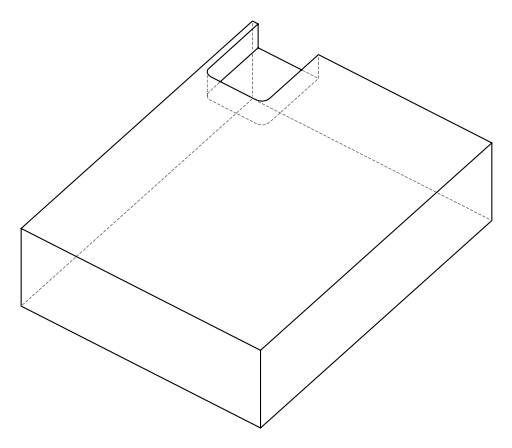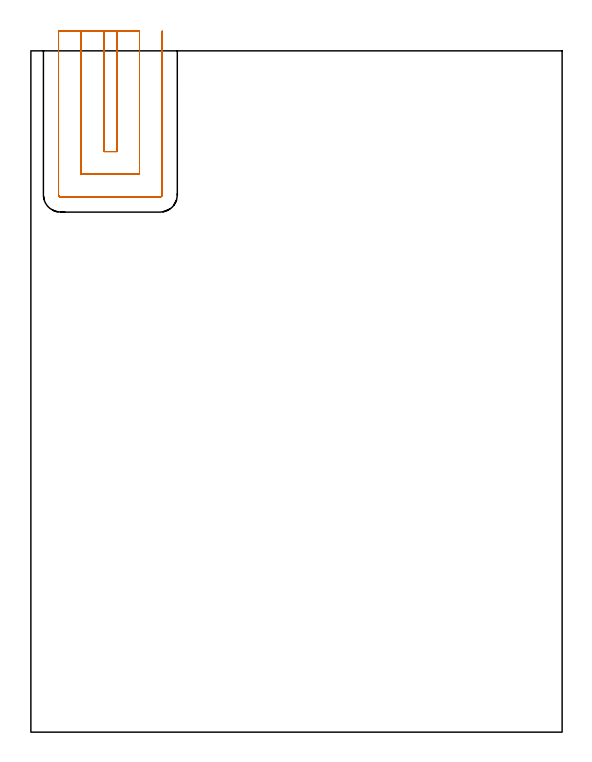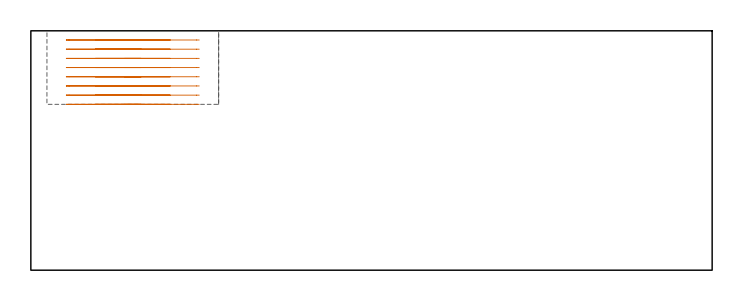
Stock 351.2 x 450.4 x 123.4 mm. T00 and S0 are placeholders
(PLAN: 1 operations, 0 tool changes, 13.7 min)
(1 MILL_SLOT | SLOT_PARTIAL_RECTANGULAR | UGT0201_094 | Follow Part, ap 5, ae 75% | 13.7 min | 355493 mm3)
(TOOL UGT0201_094 | End mill 20 mm | D20 FL38 Z4)
(OP 1 MILL_SLOT)
G17 G21 G94 G90
T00 M6
G54
G17 G0 G90 X48.3 Y463.4 S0 M3
G43 Z133.4 H0
Z118.662
G94 G1 Y460.4 F250.
Y383.8 F500.
X56.8
Y460.4
Y463.4 F250.
X33.3
Y460.4
Y368.8 F500.
X71.8
Y460.4
Y463.4 F250.
X18.3
Y460.4
Y355.2 F500.
G3 X19.7 Y353.8 R1.4
G1 X85.4
G3 X86.8 Y355.2 R1.4
G1 Y460.4
Y463.4 F250.
G0 X48.3 Z113.925
G1 Y460.4
Y383.8 F500.
X56.8
Y460.4
Y463.4 F250.
X33.3
Y460.4
Y368.8 F500.
X71.8
Y460.4
Y463.4 F250.
X18.3
Y460.4
Y355.2 F500.
G3 X19.7 Y353.8 R1.4
G1 X85.4
G3 X86.8 Y355.2 R1.4
G1 Y460.4
Y463.4 F250.
G0 X48.3 Z109.187
G1 Y460.4
Y383.8 F500.
X56.8
Y460.4
Y463.4 F250.
X33.3
Y460.4
Y368.8 F500.
X71.8
Y460.4
Y463.4 F250.
X18.3
Y460.4
Y355.2 F500.
G3 X19.7 Y353.8 R1.4
G1 X85.4
G3 X86.8 Y355.2 R1.4
G1 Y460.4
Y463.4 F250.
G0 X48.3 Z104.45
G1 Y460.4
Y383.8 F500.
X56.8
Y460.4
Y463.4 F250.
X33.3
Y460.4
Y368.8 F500.
X71.8
Y460.4
Y463.4 F250.
X18.3
Y460.4
Y355.2 F500.
G3 X19.7 Y353.8 R1.4
G1 X85.4
G3 X86.8 Y355.2 R1.4
G1 Y460.4
Y463.4 F250.
G0 X48.3 Z99.712
G1 Y460.4
Y383.8 F500.
X56.8
Y460.4
Y463.4 F250.
X33.3
Y460.4
Y368.8 F500.
X71.8
Y460.4
Y463.4 F250.
X18.3
Y460.4
Y355.2 F500.
G3 X19.7 Y353.8 R1.4
G1 X85.4
G3 X86.8 Y355.2 R1.4
G1 Y460.4
Y463.4 F250.
G0 X48.3 Z94.975
G1 Y460.4
Y383.8 F500.
X56.8
Y460.4
Y463.4 F250.
X33.3
Y460.4
Y368.8 F500.
X71.8
Y460.4
Y463.4 F250.
X18.3
Y460.4
Y355.2 F500.
G3 X19.7 Y353.8 R1.4
G1 X85.4
G3 X86.8 Y355.2 R1.4
G1 Y460.4
Y463.4 F250.
G0 X48.3 Z90.237
G1 Y460.4
Y383.8 F500.
X56.8
Y460.4
Y463.4 F250.
X33.3
Y460.4
Y368.8 F500.
X71.8
Y460.4
Y463.4 F250.
X18.3
Y460.4
Y355.2 F500.
G3 X19.7 Y353.8 R1.4
G1 X85.4
G3 X86.8 Y355.2 R1.4
G1 Y460.4
Y463.4 F250.
G0 X48.3 Z85.5
G1 Y460.4
Y383.8 F500.
X56.8
Y460.4
Y463.4 F250.
X33.3
Y460.4
Y368.8 F500.
X71.8
Y460.4
Y463.4 F250.
X18.3
Y460.4
Y355.2 F500.
G3 X19.7 Y353.8 R1.4
G1 X85.4
G3 X86.8 Y355.2 R1.4
G1 Y460.4
Y463.4 F250.
G0 Z133.4
M5
M2
